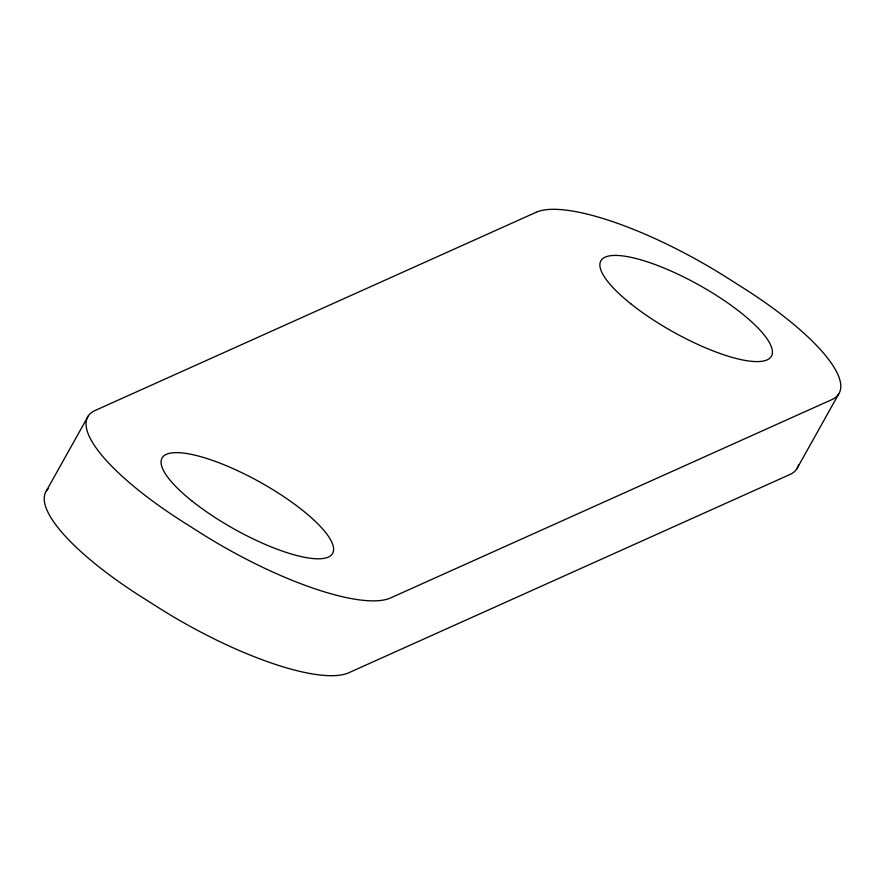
<?xml version="1.0" encoding="UTF-8"?>
<svg xmlns="http://www.w3.org/2000/svg" width="885" height="885" viewBox="0 0 885 885"><rect width="100%" height="100%" fill="white"/><g stroke="black" fill="none" stroke-linecap="round" stroke-linejoin="round"><path stroke-width="1.33" d="M46.341 490.965L88.168 416.138M796.832 468.862L838.659 394.035M48.454 488.465A168.449 46.142 29.2 0 0 141.578 596.933L157.873 607.265A168.449 46.142 29.2 0 0 348.845 672.733L789.818 474.548A168.449 46.142 29.2 0 0 798.569 464.769M536.155 212.267L95.182 410.452A168.449 46.142 29.2 0 0 183.405 522.106L199.689 532.438A168.449 46.142 29.2 0 0 390.661 597.906L831.646 399.71A168.449 46.142 29.2 0 0 743.422 288.067L727.127 277.735A168.449 46.142 29.2 0 0 536.155 212.267M631.027 303.975A97.693 26.76 29.2 0 0 771.2 356.578A97.693 26.76 29.2 0 0 656.261 264.98A97.693 26.76 29.2 0 0 631.027 303.975M192.222 501.187A97.693 26.76 29.2 0 0 332.384 553.789A97.693 26.76 29.2 0 0 217.456 462.191A97.693 26.76 29.2 0 0 192.222 501.187"/></g></svg>
